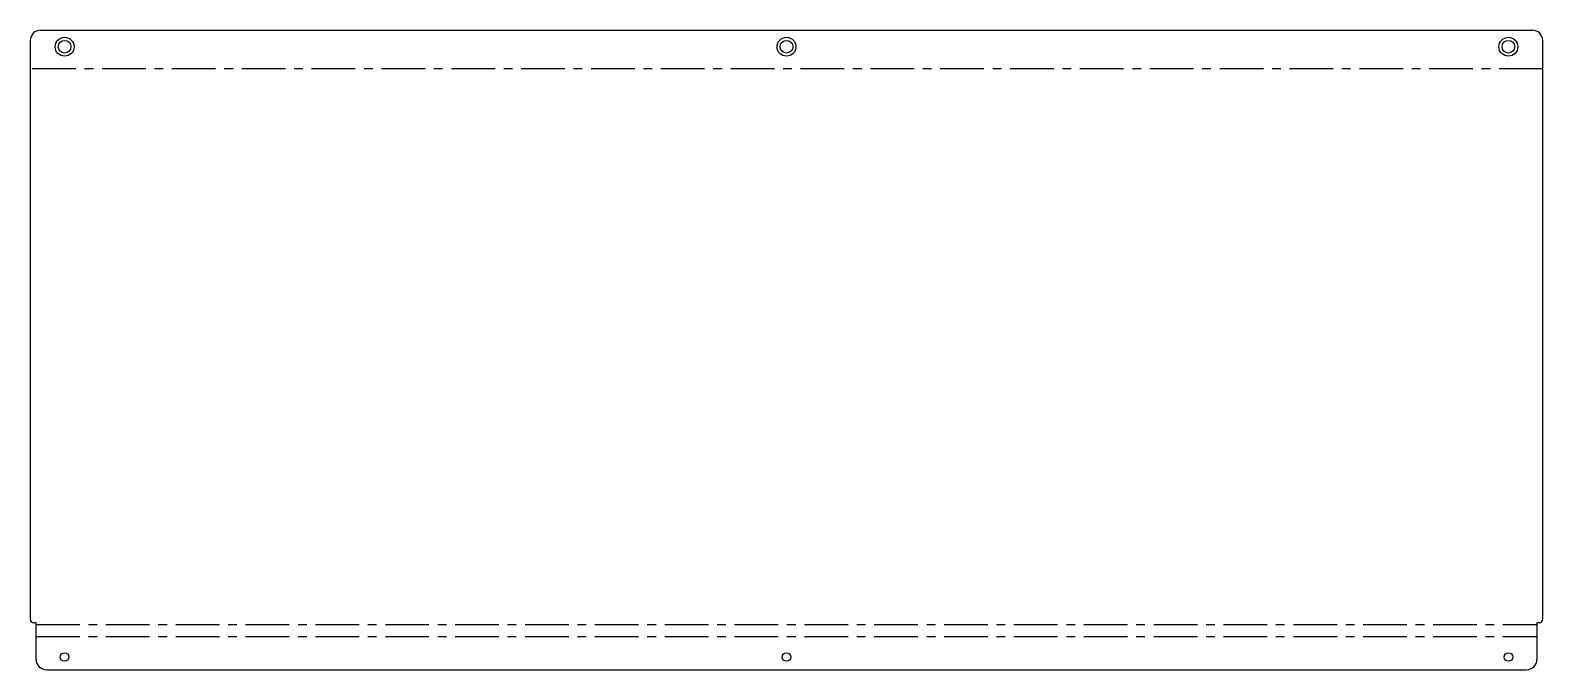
# Model space of a CAD drawing. Header units: millimetres. Extents: x -220 to 220, y 3 to 189.
import ezdxf

# ---------------------------------------------------------------- set-up
doc = ezdxf.new("R2010")
doc.units = ezdxf.units.MM
doc.linetypes.add('CENTERX2', pattern=[20.32, 12.7, -2.54, 2.54, -2.54])

msp = doc.modelspace()

# ---------------------------------------------------------------- linework, layer by layer
at = {"color": 7, "linetype": 'Continuous', "lineweight": 25}
for p, q in [((-217, 189.28), (217, 189.28)), ((-220, 186.28), (-220, 17.9)), ((220, 17.9), (220, 186.28)), ((-218.3, 16.9), (-219, 16.9)), ((-218.3, 6.2), (-218.3, 16.9)), ((219, 16.9), (218.3, 16.9)), ((218.3, 16.9), (218.3, 6.2)), ((-215.3, 3.2), (215.3, 3.2))]:
    msp.add_line(p, q, dxfattribs=at)
at = {"color": 7, "linetype": 'CENTERX2'}
for p, q in [((220, 178.04), (-220, 178.04)), ((-218.3, 16.4), (218.3, 16.4)), ((-218.3, 12.9), (218.3, 12.9))]:
    msp.add_line(p, q, dxfattribs=at)
at = {"color": 7, "linetype": 'Continuous', "lineweight": 25}
for centre, radius in [((-210, 184.48), 2.75), ((-210, 184.48), 1.85), ((0, 184.48), 2.75), ((0, 184.48), 1.85), ((210, 184.48), 2.75), ((210, 184.48), 1.85), ((-210, 6.9), 1.25), ((0, 6.9), 1.25), ((210, 6.9), 1.25)]:
    msp.add_circle(centre, radius, dxfattribs=at)
for centre, radius, start, end in [((-217, 186.28), 3, 90, 180), ((217, 186.28), 3, 0, 90), ((-219, 17.9), 1, 180, 270), ((219, 17.9), 1, 270, 0), ((-215.3, 6.2), 3, 180, 270), ((215.3, 6.2), 3, 270, 0)]:
    msp.add_arc(centre, radius, start, end, dxfattribs=at)

doc.saveas('drawing.dxf')
